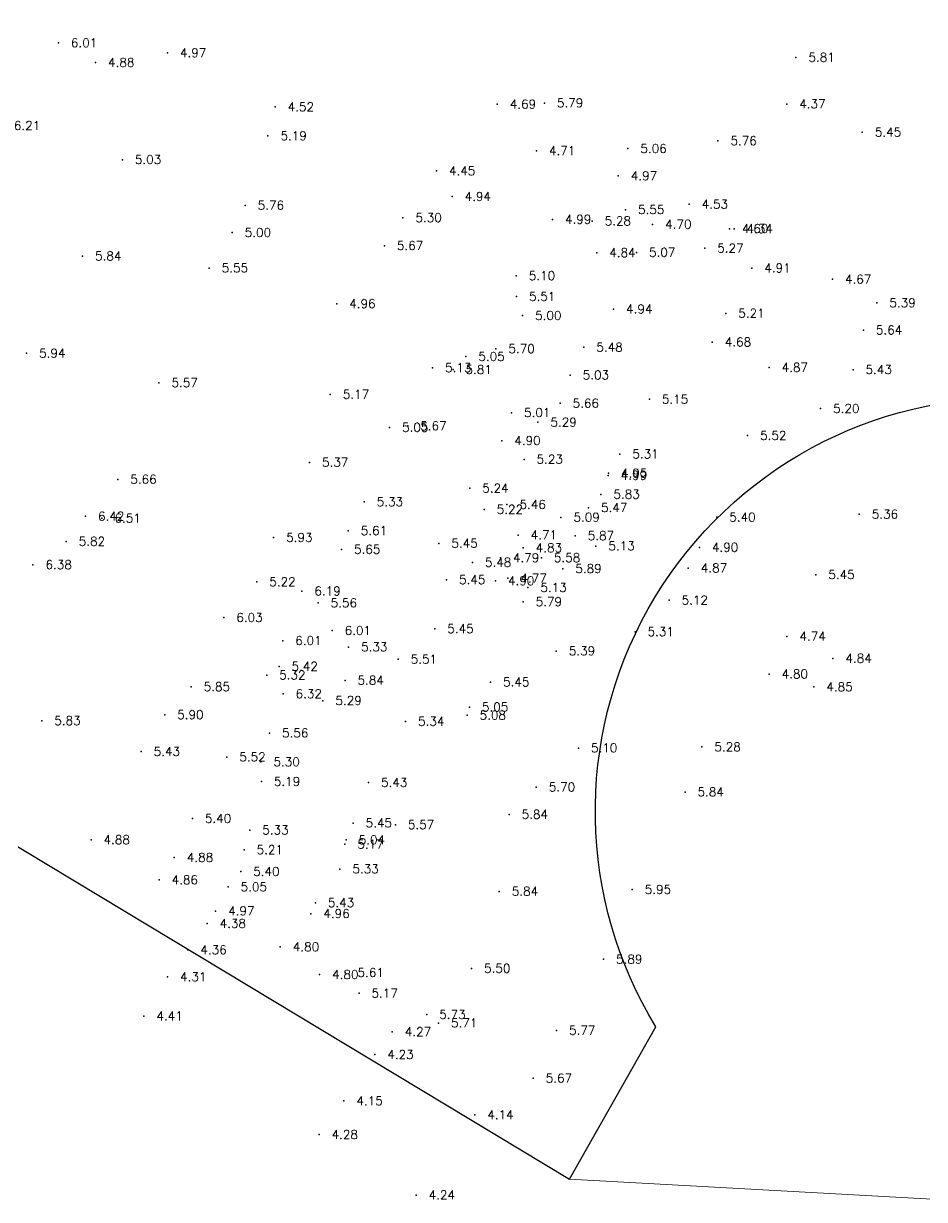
# Model space of a CAD drawing. Header units: millimetres. Extents: x 202260060 to 202696734, y 2689137542 to 2689595480.
# Drawn here: x 202401848 to 202478839, y 2689137542 to 2689237993 of the extents above; entities that cross this region are included whole.
import ezdxf

# ---------------------------------------------------------------- set-up
doc = ezdxf.new("R2010")
doc.units = ezdxf.units.MM
doc.header["$MEASUREMENT"] = 0
doc.layers.add('10', color=7, linetype='Continuous')
doc.layers.add('10-ELEV', color=1, linetype='Continuous')
doc.layers.add('exclusion', color=6, linetype='Continuous', lineweight=20)
doc.layers.add('海廣公司承租地線', color=112, linetype='Continuous', true_color=0x23e156)
doc.layers.get('0').off()
doc.styles.add('S6', font='SIMPLEX', dxfattribs={"height": 0.083333})

# ---------------------------------------------------------------- blocks, each defined once
blk = doc.blocks.new('10')
blk.add_point((0, 0))
at = {"layer": '10-ELEV', "style": 'S6'}
blk.add_attdef('ELEV', (2.14, -0.73), '', height=1.5, dxfattribs=at)

msp = doc.modelspace()

# ---------------------------------------------------------------- linework, layer by layer
at = {"layer": 'exclusion'}
msp.add_line((202448494, 2689139291), (202480003, 2689137542), dxfattribs=at)
at = {"layer": '海廣公司承租地線', "flags": 128}
msp.add_lwpolyline([(202486035, 2689206024, -0.4170853), (202521358, 2689170353), (202524570, 2689168529), (202682456, 2689446356), (202682456, 2689446356), (202539467, 2689526368, -0.6083701), (202480712, 2689504362), (202342372, 2689274198, -0.2693183), (202324094, 2689243787), (202311038, 2689222066), (202448494, 2689139291), (202455884, 2689152294, -0.5855261)], format="xyb", close=True, dxfattribs=at)

# ---------------------------------------------------------------- block references
at = {"layer": '10'}
ref = msp.add_blockref('10', (202404828, 2689236340, 6011), dxfattribs=dict(at, xscale=500, yscale=500, zscale=500))
ref.add_attrib('ELEV', '6.01', (202405900, 2689235977, 6011), dxfattribs={"layer": '10-ELEV', "height": 750, "style": 'S6'})
ref = msp.add_blockref('10', (202414144, 2689235486, 4974), dxfattribs=dict(at, xscale=500, yscale=500, zscale=500))
ref.add_attrib('ELEV', '4.97', (202415216, 2689235123, 4974), dxfattribs={"layer": '10-ELEV', "height": 750, "style": 'S6'})
ref = msp.add_blockref('10', (202467854, 2689235093, 5813), dxfattribs=dict(at, xscale=500, yscale=500, zscale=500))
ref.add_attrib('ELEV', '5.81', (202468926, 2689234730, 5813), dxfattribs={"layer": '10-ELEV', "height": 750, "style": 'S6'})
ref = msp.add_blockref('10', (202408005, 2689234660, 4878), dxfattribs=dict(at, xscale=500, yscale=500, zscale=500))
ref.add_attrib('ELEV', '4.88', (202409077, 2689234297, 4878), dxfattribs={"layer": '10-ELEV', "height": 750, "style": 'S6'})
ref = msp.add_blockref('10', (202442332, 2689231101, 4690), dxfattribs=dict(at, xscale=500, yscale=500, zscale=500))
ref.add_attrib('ELEV', '4.69', (202443404, 2689230738, 4690), dxfattribs={"layer": '10-ELEV', "height": 750, "style": 'S6'})
ref = msp.add_blockref('10', (202446360, 2689231199, 5793), dxfattribs=dict(at, xscale=500, yscale=500, zscale=500))
ref.add_attrib('ELEV', '5.79', (202447432, 2689230836, 5793), dxfattribs={"layer": '10-ELEV', "height": 750, "style": 'S6'})
ref = msp.add_blockref('10', (202467063, 2689231114, 4367), dxfattribs=dict(at, xscale=500, yscale=500, zscale=500))
ref.add_attrib('ELEV', '4.37', (202468135, 2689230751, 4367), dxfattribs={"layer": '10-ELEV', "height": 750, "style": 'S6'})
ref = msp.add_blockref('10', (202423349, 2689230865, 4517), dxfattribs=dict(at, xscale=500, yscale=500, zscale=500))
ref.add_attrib('ELEV', '4.52', (202424421, 2689230502, 4517), dxfattribs={"layer": '10-ELEV', "height": 750, "style": 'S6'})
ref = msp.add_blockref('10', (202399951, 2689229267, 6214), dxfattribs=dict(at, xscale=500, yscale=500, zscale=500))
ref.add_attrib('ELEV', '6.21', (202401023, 2689228904, 6214), dxfattribs={"layer": '10-ELEV', "height": 750, "style": 'S6'})
ref = msp.add_blockref('10', (202422740, 2689228395, 5191), dxfattribs=dict(at, xscale=500, yscale=500, zscale=500))
ref.add_attrib('ELEV', '5.19', (202423812, 2689228032, 5191), dxfattribs={"layer": '10-ELEV', "height": 750, "style": 'S6'})
ref = msp.add_blockref('10', (202461190, 2689227971, 5760), dxfattribs=dict(at, xscale=500, yscale=500, zscale=500))
ref.add_attrib('ELEV', '5.76', (202462262, 2689227608, 5760), dxfattribs={"layer": '10-ELEV', "height": 750, "style": 'S6'})
ref = msp.add_blockref('10', (202473526, 2689228706, 5451), dxfattribs=dict(at, xscale=500, yscale=500, zscale=500))
ref.add_attrib('ELEV', '5.45', (202474598, 2689228343, 5451), dxfattribs={"layer": '10-ELEV', "height": 750, "style": 'S6'})
ref = msp.add_blockref('10', (202445677, 2689227121, 4712), dxfattribs=dict(at, xscale=500, yscale=500, zscale=500))
ref.add_attrib('ELEV', '4.71', (202446748, 2689226759, 4712), dxfattribs={"layer": '10-ELEV', "height": 750, "style": 'S6'})
ref = msp.add_blockref('10', (202453495, 2689227308, 5056), dxfattribs=dict(at, xscale=500, yscale=500, zscale=500))
ref.add_attrib('ELEV', '5.06', (202454567, 2689226945, 5056), dxfattribs={"layer": '10-ELEV', "height": 750, "style": 'S6'})
ref = msp.add_blockref('10', (202410294, 2689226359, 5033), dxfattribs=dict(at, xscale=500, yscale=500, zscale=500))
ref.add_attrib('ELEV', '5.03', (202411366, 2689225996, 5033), dxfattribs={"layer": '10-ELEV', "height": 750, "style": 'S6'})
ref = msp.add_blockref('10', (202437131, 2689225399, 4450), dxfattribs=dict(at, xscale=500, yscale=500, zscale=500))
ref.add_attrib('ELEV', '4.45', (202438203, 2689225036, 4450), dxfattribs={"layer": '10-ELEV', "height": 750, "style": 'S6'})
ref = msp.add_blockref('10', (202452671, 2689224979, 4971), dxfattribs=dict(at, xscale=500, yscale=500, zscale=500))
ref.add_attrib('ELEV', '4.97', (202453743, 2689224616, 4971), dxfattribs={"layer": '10-ELEV', "height": 750, "style": 'S6'})
ref = msp.add_blockref('10', (202438468, 2689223204, 4942), dxfattribs=dict(at, xscale=500, yscale=500, zscale=500))
ref.add_attrib('ELEV', '4.94', (202439540, 2689222841, 4942), dxfattribs={"layer": '10-ELEV', "height": 750, "style": 'S6'})
ref = msp.add_blockref('10', (202420791, 2689222456, 5761), dxfattribs=dict(at, xscale=500, yscale=500, zscale=500))
ref.add_attrib('ELEV', '5.76', (202421863, 2689222093, 5761), dxfattribs={"layer": '10-ELEV', "height": 750, "style": 'S6'})
ref = msp.add_blockref('10', (202453289, 2689222087, 5554), dxfattribs=dict(at, xscale=500, yscale=500, zscale=500))
ref.add_attrib('ELEV', '5.55', (202454361, 2689221724, 5554), dxfattribs={"layer": '10-ELEV', "height": 750, "style": 'S6'})
ref = msp.add_blockref('10', (202458729, 2689222552, 4532), dxfattribs=dict(at, xscale=500, yscale=500, zscale=500))
ref.add_attrib('ELEV', '4.53', (202459801, 2689222189, 4532), dxfattribs={"layer": '10-ELEV', "height": 750, "style": 'S6'})
ref = msp.add_blockref('10', (202434271, 2689221400, 5299), dxfattribs=dict(at, xscale=500, yscale=500, zscale=500))
ref.add_attrib('ELEV', '5.30', (202435343, 2689221037, 5299), dxfattribs={"layer": '10-ELEV', "height": 750, "style": 'S6'})
ref = msp.add_blockref('10', (202447049, 2689221258, 4987), dxfattribs=dict(at, xscale=500, yscale=500, zscale=500))
ref.add_attrib('ELEV', '4.99', (202448121, 2689220895, 4987), dxfattribs={"layer": '10-ELEV', "height": 750, "style": 'S6'})
ref = msp.add_blockref('10', (202450438, 2689221116, 5283), dxfattribs=dict(at, xscale=500, yscale=500, zscale=500))
ref.add_attrib('ELEV', '5.28', (202451510, 2689220753, 5283), dxfattribs={"layer": '10-ELEV', "height": 750, "style": 'S6'})
ref = msp.add_blockref('10', (202419684, 2689220134, 4996), dxfattribs=dict(at, xscale=500, yscale=500, zscale=500))
ref.add_attrib('ELEV', '5.00', (202420756, 2689219771, 4996), dxfattribs={"layer": '10-ELEV', "height": 750, "style": 'S6'})
ref = msp.add_blockref('10', (202455610, 2689220832, 4704), dxfattribs=dict(at, xscale=500, yscale=500, zscale=500))
ref.add_attrib('ELEV', '4.70', (202456682, 2689220469, 4704), dxfattribs={"layer": '10-ELEV', "height": 750, "style": 'S6'})
ref = msp.add_blockref('10', (202462180, 2689220467, 4599), dxfattribs=dict(at, xscale=500, yscale=500, zscale=500))
ref.add_attrib('ELEV', '4.60', (202463252, 2689220104, 4599), dxfattribs={"layer": '10-ELEV', "height": 750, "style": 'S6'})
ref = msp.add_blockref('10', (202462562, 2689220457, 4338), dxfattribs=dict(at, xscale=500, yscale=500, zscale=500))
ref.add_attrib('ELEV', '4.34', (202463634, 2689220094, 4338), dxfattribs={"layer": '10-ELEV', "height": 750, "style": 'S6'})
ref = msp.add_blockref('10', (202432684, 2689219015, 5671), dxfattribs=dict(at, xscale=500, yscale=500, zscale=500))
ref.add_attrib('ELEV', '5.67', (202433756, 2689218652, 5671), dxfattribs={"layer": '10-ELEV', "height": 750, "style": 'S6'})
ref = msp.add_blockref('10', (202406891, 2689218121, 5841), dxfattribs=dict(at, xscale=500, yscale=500, zscale=500))
ref.add_attrib('ELEV', '5.84', (202407963, 2689217758, 5841), dxfattribs={"layer": '10-ELEV', "height": 750, "style": 'S6'})
ref = msp.add_blockref('10', (202450833, 2689218411, 4838), dxfattribs=dict(at, xscale=500, yscale=500, zscale=500))
ref.add_attrib('ELEV', '4.84', (202451905, 2689218048, 4838), dxfattribs={"layer": '10-ELEV', "height": 750, "style": 'S6'})
ref = msp.add_blockref('10', (202454226, 2689218437, 5072), dxfattribs=dict(at, xscale=500, yscale=500, zscale=500))
ref.add_attrib('ELEV', '5.07', (202455298, 2689218074, 5072), dxfattribs={"layer": '10-ELEV', "height": 750, "style": 'S6'})
ref = msp.add_blockref('10', (202460056, 2689218801, 5271), dxfattribs=dict(at, xscale=500, yscale=500, zscale=500))
ref.add_attrib('ELEV', '5.27', (202461128, 2689218438, 5271), dxfattribs={"layer": '10-ELEV', "height": 750, "style": 'S6'})
ref = msp.add_blockref('10', (202417719, 2689217107, 5546), dxfattribs=dict(at, xscale=500, yscale=500, zscale=500))
ref.add_attrib('ELEV', '5.55', (202418791, 2689216744, 5546), dxfattribs={"layer": '10-ELEV', "height": 750, "style": 'S6'})
ref = msp.add_blockref('10', (202464079, 2689217102, 4910), dxfattribs=dict(at, xscale=500, yscale=500, zscale=500))
ref.add_attrib('ELEV', '4.91', (202465151, 2689216739, 4910), dxfattribs={"layer": '10-ELEV', "height": 750, "style": 'S6'})
ref = msp.add_blockref('10', (202443956, 2689216443, 5095), dxfattribs=dict(at, xscale=500, yscale=500, zscale=500))
ref.add_attrib('ELEV', '5.10', (202445028, 2689216080, 5095), dxfattribs={"layer": '10-ELEV', "height": 750, "style": 'S6'})
ref = msp.add_blockref('10', (202470974, 2689216146, 4668), dxfattribs=dict(at, xscale=500, yscale=500, zscale=500))
ref.add_attrib('ELEV', '4.67', (202472046, 2689215783, 4668), dxfattribs={"layer": '10-ELEV', "height": 750, "style": 'S6'})
ref = msp.add_blockref('10', (202428609, 2689214051, 4956), dxfattribs=dict(at, xscale=500, yscale=500, zscale=500))
ref.add_attrib('ELEV', '4.96', (202429681, 2689213688, 4956), dxfattribs={"layer": '10-ELEV', "height": 750, "style": 'S6'})
ref = msp.add_blockref('10', (202443972, 2689214668, 5505), dxfattribs=dict(at, xscale=500, yscale=500, zscale=500))
ref.add_attrib('ELEV', '5.51', (202445044, 2689214305, 5505), dxfattribs={"layer": '10-ELEV', "height": 750, "style": 'S6'})
ref = msp.add_blockref('10', (202474770, 2689214125, 5391), dxfattribs=dict(at, xscale=500, yscale=500, zscale=500))
ref.add_attrib('ELEV', '5.39', (202475842, 2689213762, 5391), dxfattribs={"layer": '10-ELEV', "height": 750, "style": 'S6'})
ref = msp.add_blockref('10', (202444497, 2689213039, 4995), dxfattribs=dict(at, xscale=500, yscale=500, zscale=500))
ref.add_attrib('ELEV', '5.00', (202445569, 2689212676, 4995), dxfattribs={"layer": '10-ELEV', "height": 750, "style": 'S6'})
ref = msp.add_blockref('10', (202452269, 2689213597, 4936), dxfattribs=dict(at, xscale=500, yscale=500, zscale=500))
ref.add_attrib('ELEV', '4.94', (202453341, 2689213234, 4936), dxfattribs={"layer": '10-ELEV', "height": 750, "style": 'S6'})
ref = msp.add_blockref('10', (202461854, 2689213232, 5210), dxfattribs=dict(at, xscale=500, yscale=500, zscale=500))
ref.add_attrib('ELEV', '5.21', (202462926, 2689212869, 5210), dxfattribs={"layer": '10-ELEV', "height": 750, "style": 'S6'})
ref = msp.add_blockref('10', (202473617, 2689211800, 5642), dxfattribs=dict(at, xscale=500, yscale=500, zscale=500))
ref.add_attrib('ELEV', '5.64', (202474689, 2689211437, 5642), dxfattribs={"layer": '10-ELEV', "height": 750, "style": 'S6'})
ref = msp.add_blockref('10', (202402111, 2689209824, 5935), dxfattribs=dict(at, xscale=500, yscale=500, zscale=500))
ref.add_attrib('ELEV', '5.94', (202403183, 2689209461, 5935), dxfattribs={"layer": '10-ELEV', "height": 750, "style": 'S6'})
ref = msp.add_blockref('10', (202442214, 2689210209, 5697), dxfattribs=dict(at, xscale=500, yscale=500, zscale=500))
ref.add_attrib('ELEV', '5.70', (202443286, 2689209846, 5697), dxfattribs={"layer": '10-ELEV', "height": 750, "style": 'S6'})
ref = msp.add_blockref('10', (202449727, 2689210339, 5481), dxfattribs=dict(at, xscale=500, yscale=500, zscale=500))
ref.add_attrib('ELEV', '5.48', (202450799, 2689209976, 5481), dxfattribs={"layer": '10-ELEV', "height": 750, "style": 'S6'})
ref = msp.add_blockref('10', (202460705, 2689210778, 4678), dxfattribs=dict(at, xscale=500, yscale=500, zscale=500))
ref.add_attrib('ELEV', '4.68', (202461777, 2689210415, 4678), dxfattribs={"layer": '10-ELEV', "height": 750, "style": 'S6'})
ref = msp.add_blockref('10', (202439643, 2689209547, 5050), dxfattribs=dict(at, xscale=500, yscale=500, zscale=500))
ref.add_attrib('ELEV', '5.05', (202440715, 2689209184, 5050), dxfattribs={"layer": '10-ELEV', "height": 750, "style": 'S6'})
ref = msp.add_blockref('10', (202436801, 2689208585, 5126), dxfattribs=dict(at, xscale=500, yscale=500, zscale=500))
ref.add_attrib('ELEV', '5.13', (202437873, 2689208222, 5126), dxfattribs={"layer": '10-ELEV', "height": 750, "style": 'S6'})
ref = msp.add_blockref('10', (202438549, 2689208429, 5808), dxfattribs=dict(at, xscale=500, yscale=500, zscale=500))
ref.add_attrib('ELEV', '5.81', (202439621, 2689208066, 5808), dxfattribs={"layer": '10-ELEV', "height": 750, "style": 'S6'})
ref = msp.add_blockref('10', (202448561, 2689207956, 5032), dxfattribs=dict(at, xscale=500, yscale=500, zscale=500))
ref.add_attrib('ELEV', '5.03', (202449633, 2689207593, 5032), dxfattribs={"layer": '10-ELEV', "height": 750, "style": 'S6'})
ref = msp.add_blockref('10', (202465562, 2689208610, 4874), dxfattribs=dict(at, xscale=500, yscale=500, zscale=500))
ref.add_attrib('ELEV', '4.87', (202466634, 2689208247, 4874), dxfattribs={"layer": '10-ELEV', "height": 750, "style": 'S6'})
ref = msp.add_blockref('10', (202472733, 2689208420, 5428), dxfattribs=dict(at, xscale=500, yscale=500, zscale=500))
ref.add_attrib('ELEV', '5.43', (202473805, 2689208057, 5428), dxfattribs={"layer": '10-ELEV', "height": 750, "style": 'S6'})
ref = msp.add_blockref('10', (202413424, 2689207301, 5573), dxfattribs=dict(at, xscale=500, yscale=500, zscale=500))
ref.add_attrib('ELEV', '5.57', (202414496, 2689206938, 5573), dxfattribs={"layer": '10-ELEV', "height": 750, "style": 'S6'})
ref = msp.add_blockref('10', (202428063, 2689206310, 5169), dxfattribs=dict(at, xscale=500, yscale=500, zscale=500))
ref.add_attrib('ELEV', '5.17', (202429135, 2689205947, 5169), dxfattribs={"layer": '10-ELEV', "height": 750, "style": 'S6'})
ref = msp.add_blockref('10', (202455327, 2689205895, 5145), dxfattribs=dict(at, xscale=500, yscale=500, zscale=500))
ref.add_attrib('ELEV', '5.15', (202456399, 2689205532, 5145), dxfattribs={"layer": '10-ELEV', "height": 750, "style": 'S6'})
ref = msp.add_blockref('10', (202447698, 2689205554, 5661), dxfattribs=dict(at, xscale=500, yscale=500, zscale=500))
ref.add_attrib('ELEV', '5.66', (202448770, 2689205191, 5661), dxfattribs={"layer": '10-ELEV', "height": 750, "style": 'S6'})
ref = msp.add_blockref('10', (202469960, 2689205096, 5199), dxfattribs=dict(at, xscale=500, yscale=500, zscale=500))
ref.add_attrib('ELEV', '5.20', (202471032, 2689204733, 5199), dxfattribs={"layer": '10-ELEV', "height": 750, "style": 'S6'})
ref = msp.add_blockref('10', (202443548, 2689204749, 5011), dxfattribs=dict(at, xscale=500, yscale=500, zscale=500))
ref.add_attrib('ELEV', '5.01', (202444620, 2689204386, 5011), dxfattribs={"layer": '10-ELEV', "height": 750, "style": 'S6'})
ref = msp.add_blockref('10', (202445805, 2689203931, 5293), dxfattribs=dict(at, xscale=500, yscale=500, zscale=500))
ref.add_attrib('ELEV', '5.29', (202446877, 2689203568, 5293), dxfattribs={"layer": '10-ELEV', "height": 750, "style": 'S6'})
ref = msp.add_blockref('10', (202433125, 2689203487, 5046), dxfattribs=dict(at, xscale=500, yscale=500, zscale=500))
ref.add_attrib('ELEV', '5.05', (202434197, 2689203124, 5046), dxfattribs={"layer": '10-ELEV', "height": 750, "style": 'S6'})
ref = msp.add_blockref('10', (202434677, 2689203620, 5667), dxfattribs=dict(at, xscale=500, yscale=500, zscale=500))
ref.add_attrib('ELEV', '5.67', (202435749, 2689203257, 5667), dxfattribs={"layer": '10-ELEV', "height": 750, "style": 'S6'})
ref = msp.add_blockref('10', (202463724, 2689202799, 5523), dxfattribs=dict(at, xscale=500, yscale=500, zscale=500))
ref.add_attrib('ELEV', '5.52', (202464796, 2689202436, 5523), dxfattribs={"layer": '10-ELEV', "height": 750, "style": 'S6'})
ref = msp.add_blockref('10', (202442718, 2689202357, 4900), dxfattribs=dict(at, xscale=500, yscale=500, zscale=500))
ref.add_attrib('ELEV', '4.90', (202443790, 2689201994, 4900), dxfattribs={"layer": '10-ELEV', "height": 750, "style": 'S6'})
ref = msp.add_blockref('10', (202444618, 2689200765, 5227), dxfattribs=dict(at, xscale=500, yscale=500, zscale=500))
ref.add_attrib('ELEV', '5.23', (202445690, 2689200402, 5227), dxfattribs={"layer": '10-ELEV', "height": 750, "style": 'S6'})
ref = msp.add_blockref('10', (202452804, 2689201212, 5313), dxfattribs=dict(at, xscale=500, yscale=500, zscale=500))
ref.add_attrib('ELEV', '5.31', (202453876, 2689200849, 5313), dxfattribs={"layer": '10-ELEV', "height": 750, "style": 'S6'})
ref = msp.add_blockref('10', (202426288, 2689200503, 5370), dxfattribs=dict(at, xscale=500, yscale=500, zscale=500))
ref.add_attrib('ELEV', '5.37', (202427360, 2689200140, 5370), dxfattribs={"layer": '10-ELEV', "height": 750, "style": 'S6'})
ref = msp.add_blockref('10', (202409904, 2689199051, 5659), dxfattribs=dict(at, xscale=500, yscale=500, zscale=500))
ref.add_attrib('ELEV', '5.66', (202410976, 2689198688, 5659), dxfattribs={"layer": '10-ELEV', "height": 750, "style": 'S6'})
ref = msp.add_blockref('10', (202451809, 2689199391, 4988), dxfattribs=dict(at, xscale=500, yscale=500, zscale=500))
ref.add_attrib('ELEV', '4.99', (202452881, 2689199028, 4988), dxfattribs={"layer": '10-ELEV', "height": 750, "style": 'S6'})
ref = msp.add_blockref('10', (202451841, 2689199573, 4954), dxfattribs=dict(at, xscale=500, yscale=500, zscale=500))
ref.add_attrib('ELEV', '4.95', (202452913, 2689199210, 4954), dxfattribs={"layer": '10-ELEV', "height": 750, "style": 'S6'})
ref = msp.add_blockref('10', (202439978, 2689198299, 5241), dxfattribs=dict(at, xscale=500, yscale=500, zscale=500))
ref.add_attrib('ELEV', '5.24', (202441050, 2689197936, 5241), dxfattribs={"layer": '10-ELEV', "height": 750, "style": 'S6'})
ref = msp.add_blockref('10', (202451190, 2689197769, 5832), dxfattribs=dict(at, xscale=500, yscale=500, zscale=500))
ref.add_attrib('ELEV', '5.83', (202452262, 2689197406, 5832), dxfattribs={"layer": '10-ELEV', "height": 750, "style": 'S6'})
ref = msp.add_blockref('10', (202430957, 2689197129, 5334), dxfattribs=dict(at, xscale=500, yscale=500, zscale=500))
ref.add_attrib('ELEV', '5.33', (202432029, 2689196766, 5334), dxfattribs={"layer": '10-ELEV', "height": 750, "style": 'S6'})
ref = msp.add_blockref('10', (202443163, 2689196903, 5463), dxfattribs=dict(at, xscale=500, yscale=500, zscale=500))
ref.add_attrib('ELEV', '5.46', (202444235, 2689196540, 5463), dxfattribs={"layer": '10-ELEV', "height": 750, "style": 'S6'})
ref = msp.add_blockref('10', (202407140, 2689195902, 6419), dxfattribs=dict(at, xscale=500, yscale=500, zscale=500))
ref.add_attrib('ELEV', '6.42', (202408212, 2689195539, 6419), dxfattribs={"layer": '10-ELEV', "height": 750, "style": 'S6'})
ref = msp.add_blockref('10', (202441212, 2689196479, 5215), dxfattribs=dict(at, xscale=500, yscale=500, zscale=500))
ref.add_attrib('ELEV', '5.22', (202442284, 2689196116, 5215), dxfattribs={"layer": '10-ELEV', "height": 750, "style": 'S6'})
ref = msp.add_blockref('10', (202447776, 2689195810, 5088), dxfattribs=dict(at, xscale=500, yscale=500, zscale=500))
ref.add_attrib('ELEV', '5.09', (202448848, 2689195447, 5088), dxfattribs={"layer": '10-ELEV', "height": 750, "style": 'S6'})
ref = msp.add_blockref('10', (202450132, 2689196634, 5465), dxfattribs=dict(at, xscale=500, yscale=500, zscale=500))
ref.add_attrib('ELEV', '5.47', (202451204, 2689196271, 5465), dxfattribs={"layer": '10-ELEV', "height": 750, "style": 'S6'})
ref = msp.add_blockref('10', (202461085, 2689195822, 5400), dxfattribs=dict(at, xscale=500, yscale=500, zscale=500))
ref.add_attrib('ELEV', '5.40', (202462157, 2689195459, 5400), dxfattribs={"layer": '10-ELEV', "height": 750, "style": 'S6'})
ref = msp.add_blockref('10', (202473263, 2689196074, 5360), dxfattribs=dict(at, xscale=500, yscale=500, zscale=500))
ref.add_attrib('ELEV', '5.36', (202474335, 2689195711, 5360), dxfattribs={"layer": '10-ELEV', "height": 750, "style": 'S6'})
ref = msp.add_blockref('10', (202408553, 2689195733, 6509), dxfattribs=dict(at, xscale=500, yscale=500, zscale=500))
ref.add_attrib('ELEV', '6.51', (202409625, 2689195370, 6509), dxfattribs={"layer": '10-ELEV', "height": 750, "style": 'S6'})
ref = msp.add_blockref('10', (202405498, 2689193749, 5818), dxfattribs=dict(at, xscale=500, yscale=500, zscale=500))
ref.add_attrib('ELEV', '5.82', (202406570, 2689193386, 5818), dxfattribs={"layer": '10-ELEV', "height": 750, "style": 'S6'})
ref = msp.add_blockref('10', (202423221, 2689194083, 5929), dxfattribs=dict(at, xscale=500, yscale=500, zscale=500))
ref.add_attrib('ELEV', '5.93', (202424293, 2689193720, 5929), dxfattribs={"layer": '10-ELEV', "height": 750, "style": 'S6'})
ref = msp.add_blockref('10', (202429600, 2689194665, 5610), dxfattribs=dict(at, xscale=500, yscale=500, zscale=500))
ref.add_attrib('ELEV', '5.61', (202430672, 2689194302, 5610), dxfattribs={"layer": '10-ELEV', "height": 750, "style": 'S6'})
ref = msp.add_blockref('10', (202444115, 2689194301, 4713), dxfattribs=dict(at, xscale=500, yscale=500, zscale=500))
ref.add_attrib('ELEV', '4.71', (202445187, 2689193938, 4713), dxfattribs={"layer": '10-ELEV', "height": 750, "style": 'S6'})
ref = msp.add_blockref('10', (202448991, 2689194234, 5873), dxfattribs=dict(at, xscale=500, yscale=500, zscale=500))
ref.add_attrib('ELEV', '5.87', (202450063, 2689193871, 5873), dxfattribs={"layer": '10-ELEV', "height": 750, "style": 'S6'})
ref = msp.add_blockref('10', (202429022, 2689193068, 5651), dxfattribs=dict(at, xscale=500, yscale=500, zscale=500))
ref.add_attrib('ELEV', '5.65', (202430094, 2689192705, 5651), dxfattribs={"layer": '10-ELEV', "height": 750, "style": 'S6'})
ref = msp.add_blockref('10', (202437341, 2689193586, 5445), dxfattribs=dict(at, xscale=500, yscale=500, zscale=500))
ref.add_attrib('ELEV', '5.45', (202438413, 2689193223, 5445), dxfattribs={"layer": '10-ELEV', "height": 750, "style": 'S6'})
ref = msp.add_blockref('10', (202444548, 2689193202, 4830), dxfattribs=dict(at, xscale=500, yscale=500, zscale=500))
ref.add_attrib('ELEV', '4.83', (202445620, 2689192839, 4830), dxfattribs={"layer": '10-ELEV', "height": 750, "style": 'S6'})
ref = msp.add_blockref('10', (202450760, 2689193358, 5134), dxfattribs=dict(at, xscale=500, yscale=500, zscale=500))
ref.add_attrib('ELEV', '5.13', (202451832, 2689192995, 5134), dxfattribs={"layer": '10-ELEV', "height": 750, "style": 'S6'})
ref = msp.add_blockref('10', (202459601, 2689193240, 4895), dxfattribs=dict(at, xscale=500, yscale=500, zscale=500))
ref.add_attrib('ELEV', '4.90', (202460673, 2689192877, 4895), dxfattribs={"layer": '10-ELEV', "height": 750, "style": 'S6'})
ref = msp.add_blockref('10', (202402657, 2689191755, 6375), dxfattribs=dict(at, xscale=500, yscale=500, zscale=500))
ref.add_attrib('ELEV', '6.38', (202403729, 2689191392, 6375), dxfattribs={"layer": '10-ELEV', "height": 750, "style": 'S6'})
ref = msp.add_blockref('10', (202440209, 2689191958, 5481), dxfattribs=dict(at, xscale=500, yscale=500, zscale=500))
ref.add_attrib('ELEV', '5.48', (202441281, 2689191595, 5481), dxfattribs={"layer": '10-ELEV', "height": 750, "style": 'S6'})
ref = msp.add_blockref('10', (202442600, 2689192348, 4790), dxfattribs=dict(at, xscale=500, yscale=500, zscale=500))
ref.add_attrib('ELEV', '4.79', (202443672, 2689191985, 4790), dxfattribs={"layer": '10-ELEV', "height": 750, "style": 'S6'})
ref = msp.add_blockref('10', (202446100, 2689192353, 5575), dxfattribs=dict(at, xscale=500, yscale=500, zscale=500))
ref.add_attrib('ELEV', '5.58', (202447172, 2689191990, 5575), dxfattribs={"layer": '10-ELEV', "height": 750, "style": 'S6'})
ref = msp.add_blockref('10', (202447930, 2689191424, 5894), dxfattribs=dict(at, xscale=500, yscale=500, zscale=500))
ref.add_attrib('ELEV', '5.89', (202449002, 2689191061, 5894), dxfattribs={"layer": '10-ELEV', "height": 750, "style": 'S6'})
ref = msp.add_blockref('10', (202458656, 2689191471, 4866), dxfattribs=dict(at, xscale=500, yscale=500, zscale=500))
ref.add_attrib('ELEV', '4.87', (202459728, 2689191108, 4866), dxfattribs={"layer": '10-ELEV', "height": 750, "style": 'S6'})
ref = msp.add_blockref('10', (202469550, 2689190912, 5448), dxfattribs=dict(at, xscale=500, yscale=500, zscale=500))
ref.add_attrib('ELEV', '5.45', (202470622, 2689190549, 5448), dxfattribs={"layer": '10-ELEV', "height": 750, "style": 'S6'})
ref = msp.add_blockref('10', (202421779, 2689190294, 5215), dxfattribs=dict(at, xscale=500, yscale=500, zscale=500))
ref.add_attrib('ELEV', '5.22', (202422851, 2689189931, 5215), dxfattribs={"layer": '10-ELEV', "height": 750, "style": 'S6'})
ref = msp.add_blockref('10', (202437993, 2689190477, 5448), dxfattribs=dict(at, xscale=500, yscale=500, zscale=500))
ref.add_attrib('ELEV', '5.45', (202439065, 2689190114, 5448), dxfattribs={"layer": '10-ELEV', "height": 750, "style": 'S6'})
ref = msp.add_blockref('10', (202442173, 2689190380, 4902), dxfattribs=dict(at, xscale=500, yscale=500, zscale=500))
ref.add_attrib('ELEV', '4.90', (202443245, 2689190017, 4902), dxfattribs={"layer": '10-ELEV', "height": 750, "style": 'S6'})
ref = msp.add_blockref('10', (202443243, 2689190606, 4765), dxfattribs=dict(at, xscale=500, yscale=500, zscale=500))
ref.add_attrib('ELEV', '4.77', (202444315, 2689190243, 4765), dxfattribs={"layer": '10-ELEV', "height": 750, "style": 'S6'})
ref = msp.add_blockref('10', (202444950, 2689189810, 5130), dxfattribs=dict(at, xscale=500, yscale=500, zscale=500))
ref.add_attrib('ELEV', '5.13', (202446022, 2689189447, 5130), dxfattribs={"layer": '10-ELEV', "height": 750, "style": 'S6'})
ref = msp.add_blockref('10', (202425636, 2689189507, 6188), dxfattribs=dict(at, xscale=500, yscale=500, zscale=500))
ref.add_attrib('ELEV', '6.19', (202426708, 2689189144, 6188), dxfattribs={"layer": '10-ELEV', "height": 750, "style": 'S6'})
ref = msp.add_blockref('10', (202457012, 2689188730, 5117), dxfattribs=dict(at, xscale=500, yscale=500, zscale=500))
ref.add_attrib('ELEV', '5.12', (202458084, 2689188367, 5117), dxfattribs={"layer": '10-ELEV', "height": 750, "style": 'S6'})
ref = msp.add_blockref('10', (202427023, 2689188497, 5563), dxfattribs=dict(at, xscale=500, yscale=500, zscale=500))
ref.add_attrib('ELEV', '5.56', (202428095, 2689188134, 5563), dxfattribs={"layer": '10-ELEV', "height": 750, "style": 'S6'})
ref = msp.add_blockref('10', (202444542, 2689188596, 5788), dxfattribs=dict(at, xscale=500, yscale=500, zscale=500))
ref.add_attrib('ELEV', '5.79', (202445614, 2689188233, 5788), dxfattribs={"layer": '10-ELEV', "height": 750, "style": 'S6'})
ref = msp.add_blockref('10', (202418961, 2689187251, 6033), dxfattribs=dict(at, xscale=500, yscale=500, zscale=500))
ref.add_attrib('ELEV', '6.03', (202420033, 2689186888, 6033), dxfattribs={"layer": '10-ELEV', "height": 750, "style": 'S6'})
ref = msp.add_blockref('10', (202428220, 2689186142, 6010), dxfattribs=dict(at, xscale=500, yscale=500, zscale=500))
ref.add_attrib('ELEV', '6.01', (202429292, 2689185779, 6010), dxfattribs={"layer": '10-ELEV', "height": 750, "style": 'S6'})
ref = msp.add_blockref('10', (202436991, 2689186288, 5450), dxfattribs=dict(at, xscale=500, yscale=500, zscale=500))
ref.add_attrib('ELEV', '5.45', (202438063, 2689185925, 5450), dxfattribs={"layer": '10-ELEV', "height": 750, "style": 'S6'})
ref = msp.add_blockref('10', (202454103, 2689186034, 5311), dxfattribs=dict(at, xscale=500, yscale=500, zscale=500))
ref.add_attrib('ELEV', '5.31', (202455175, 2689185671, 5311), dxfattribs={"layer": '10-ELEV', "height": 750, "style": 'S6'})
ref = msp.add_blockref('10', (202424000, 2689185270, 6007), dxfattribs=dict(at, xscale=500, yscale=500, zscale=500))
ref.add_attrib('ELEV', '6.01', (202425072, 2689184907, 6007), dxfattribs={"layer": '10-ELEV', "height": 750, "style": 'S6'})
ref = msp.add_blockref('10', (202429626, 2689184733, 5326), dxfattribs=dict(at, xscale=500, yscale=500, zscale=500))
ref.add_attrib('ELEV', '5.33', (202430698, 2689184370, 5326), dxfattribs={"layer": '10-ELEV', "height": 750, "style": 'S6'})
ref = msp.add_blockref('10', (202467085, 2689185645, 4736), dxfattribs=dict(at, xscale=500, yscale=500, zscale=500))
ref.add_attrib('ELEV', '4.74', (202468157, 2689185282, 4736), dxfattribs={"layer": '10-ELEV', "height": 750, "style": 'S6'})
ref = msp.add_blockref('10', (202433864, 2689183693, 5512), dxfattribs=dict(at, xscale=500, yscale=500, zscale=500))
ref.add_attrib('ELEV', '5.51', (202434936, 2689183330, 5512), dxfattribs={"layer": '10-ELEV', "height": 750, "style": 'S6'})
ref = msp.add_blockref('10', (202447378, 2689184391, 5394), dxfattribs=dict(at, xscale=500, yscale=500, zscale=500))
ref.add_attrib('ELEV', '5.39', (202448450, 2689184028, 5394), dxfattribs={"layer": '10-ELEV', "height": 750, "style": 'S6'})
ref = msp.add_blockref('10', (202471013, 2689183758, 4839), dxfattribs=dict(at, xscale=500, yscale=500, zscale=500))
ref.add_attrib('ELEV', '4.84', (202472085, 2689183395, 4839), dxfattribs={"layer": '10-ELEV', "height": 750, "style": 'S6'})
ref = msp.add_blockref('10', (202423681, 2689183069, 5415), dxfattribs=dict(at, xscale=500, yscale=500, zscale=500))
ref.add_attrib('ELEV', '5.42', (202424753, 2689182706, 5415), dxfattribs={"layer": '10-ELEV', "height": 750, "style": 'S6'})
ref = msp.add_blockref('10', (202422627, 2689182330, 5316), dxfattribs=dict(at, xscale=500, yscale=500, zscale=500))
ref.add_attrib('ELEV', '5.32', (202423699, 2689181967, 5316), dxfattribs={"layer": '10-ELEV', "height": 750, "style": 'S6'})
ref = msp.add_blockref('10', (202429322, 2689181887, 5835), dxfattribs=dict(at, xscale=500, yscale=500, zscale=500))
ref.add_attrib('ELEV', '5.84', (202430394, 2689181524, 5835), dxfattribs={"layer": '10-ELEV', "height": 750, "style": 'S6'})
ref = msp.add_blockref('10', (202441759, 2689181733, 5452), dxfattribs=dict(at, xscale=500, yscale=500, zscale=500))
ref.add_attrib('ELEV', '5.45', (202442831, 2689181370, 5452), dxfattribs={"layer": '10-ELEV', "height": 750, "style": 'S6'})
ref = msp.add_blockref('10', (202465563, 2689182420, 4802), dxfattribs=dict(at, xscale=500, yscale=500, zscale=500))
ref.add_attrib('ELEV', '4.80', (202466635, 2689182057, 4802), dxfattribs={"layer": '10-ELEV', "height": 750, "style": 'S6'})
ref = msp.add_blockref('10', (202416171, 2689181337, 5849), dxfattribs=dict(at, xscale=500, yscale=500, zscale=500))
ref.add_attrib('ELEV', '5.85', (202417243, 2689180974, 5849), dxfattribs={"layer": '10-ELEV', "height": 750, "style": 'S6'})
ref = msp.add_blockref('10', (202424028, 2689180732, 6323), dxfattribs=dict(at, xscale=500, yscale=500, zscale=500))
ref.add_attrib('ELEV', '6.32', (202425100, 2689180369, 6323), dxfattribs={"layer": '10-ELEV', "height": 750, "style": 'S6'})
ref = msp.add_blockref('10', (202469381, 2689181323, 4849), dxfattribs=dict(at, xscale=500, yscale=500, zscale=500))
ref.add_attrib('ELEV', '4.85', (202470453, 2689180960, 4849), dxfattribs={"layer": '10-ELEV', "height": 750, "style": 'S6'})
ref = msp.add_blockref('10', (202427432, 2689180150, 5294), dxfattribs=dict(at, xscale=500, yscale=500, zscale=500))
ref.add_attrib('ELEV', '5.29', (202428504, 2689179787, 5294), dxfattribs={"layer": '10-ELEV', "height": 750, "style": 'S6'})
ref = msp.add_blockref('10', (202413912, 2689178941, 5901), dxfattribs=dict(at, xscale=500, yscale=500, zscale=500))
ref.add_attrib('ELEV', '5.90', (202414984, 2689178578, 5901), dxfattribs={"layer": '10-ELEV', "height": 750, "style": 'S6'})
ref = msp.add_blockref('10', (202439753, 2689178904, 5082), dxfattribs=dict(at, xscale=500, yscale=500, zscale=500))
ref.add_attrib('ELEV', '5.08', (202440825, 2689178541, 5082), dxfattribs={"layer": '10-ELEV', "height": 750, "style": 'S6'})
ref = msp.add_blockref('10', (202439951, 2689179598, 5053), dxfattribs=dict(at, xscale=500, yscale=500, zscale=500))
ref.add_attrib('ELEV', '5.05', (202441023, 2689179235, 5053), dxfattribs={"layer": '10-ELEV', "height": 750, "style": 'S6'})
ref = msp.add_blockref('10', (202403407, 2689178435, 5826), dxfattribs=dict(at, xscale=500, yscale=500, zscale=500))
ref.add_attrib('ELEV', '5.83', (202404479, 2689178072, 5826), dxfattribs={"layer": '10-ELEV', "height": 750, "style": 'S6'})
ref = msp.add_blockref('10', (202434492, 2689178374, 5339), dxfattribs=dict(at, xscale=500, yscale=500, zscale=500))
ref.add_attrib('ELEV', '5.34', (202435564, 2689178011, 5339), dxfattribs={"layer": '10-ELEV', "height": 750, "style": 'S6'})
ref = msp.add_blockref('10', (202422871, 2689177383, 5555), dxfattribs=dict(at, xscale=500, yscale=500, zscale=500))
ref.add_attrib('ELEV', '5.56', (202423943, 2689177020, 5555), dxfattribs={"layer": '10-ELEV', "height": 750, "style": 'S6'})
ref = msp.add_blockref('10', (202411901, 2689175795, 5429), dxfattribs=dict(at, xscale=500, yscale=500, zscale=500))
ref.add_attrib('ELEV', '5.43', (202412973, 2689175432, 5429), dxfattribs={"layer": '10-ELEV', "height": 750, "style": 'S6'})
ref = msp.add_blockref('10', (202449268, 2689176101, 5102), dxfattribs=dict(at, xscale=500, yscale=500, zscale=500))
ref.add_attrib('ELEV', '5.10', (202450340, 2689175738, 5102), dxfattribs={"layer": '10-ELEV', "height": 750, "style": 'S6'})
ref = msp.add_blockref('10', (202459815, 2689176195, 5281), dxfattribs=dict(at, xscale=500, yscale=500, zscale=500))
ref.add_attrib('ELEV', '5.28', (202460887, 2689175832, 5281), dxfattribs={"layer": '10-ELEV', "height": 750, "style": 'S6'})
ref = msp.add_blockref('10', (202419218, 2689175332, 5520), dxfattribs=dict(at, xscale=500, yscale=500, zscale=500))
ref.add_attrib('ELEV', '5.52', (202420290, 2689174969, 5520), dxfattribs={"layer": '10-ELEV', "height": 750, "style": 'S6'})
ref = msp.add_blockref('10', (202422138, 2689174914, 5295), dxfattribs=dict(at, xscale=500, yscale=500, zscale=500))
ref.add_attrib('ELEV', '5.30', (202423210, 2689174551, 5295), dxfattribs={"layer": '10-ELEV', "height": 750, "style": 'S6'})
ref = msp.add_blockref('10', (202422172, 2689173239, 5188), dxfattribs=dict(at, xscale=500, yscale=500, zscale=500))
ref.add_attrib('ELEV', '5.19', (202423244, 2689172876, 5188), dxfattribs={"layer": '10-ELEV', "height": 750, "style": 'S6'})
ref = msp.add_blockref('10', (202431327, 2689173158, 5430), dxfattribs=dict(at, xscale=500, yscale=500, zscale=500))
ref.add_attrib('ELEV', '5.43', (202432399, 2689172795, 5430), dxfattribs={"layer": '10-ELEV', "height": 750, "style": 'S6'})
ref = msp.add_blockref('10', (202445665, 2689172763, 5702), dxfattribs=dict(at, xscale=500, yscale=500, zscale=500))
ref.add_attrib('ELEV', '5.70', (202446737, 2689172400, 5702), dxfattribs={"layer": '10-ELEV', "height": 750, "style": 'S6'})
ref = msp.add_blockref('10', (202458377, 2689172348, 5835), dxfattribs=dict(at, xscale=500, yscale=500, zscale=500))
ref.add_attrib('ELEV', '5.84', (202459449, 2689171985, 5835), dxfattribs={"layer": '10-ELEV', "height": 750, "style": 'S6'})
ref = msp.add_blockref('10', (202416276, 2689170081, 5402), dxfattribs=dict(at, xscale=500, yscale=500, zscale=500))
ref.add_attrib('ELEV', '5.40', (202417348, 2689169718, 5402), dxfattribs={"layer": '10-ELEV', "height": 750, "style": 'S6'})
ref = msp.add_blockref('10', (202430010, 2689169697, 5447), dxfattribs=dict(at, xscale=500, yscale=500, zscale=500))
ref.add_attrib('ELEV', '5.45', (202431082, 2689169334, 5447), dxfattribs={"layer": '10-ELEV', "height": 750, "style": 'S6'})
ref = msp.add_blockref('10', (202443345, 2689170429, 5836), dxfattribs=dict(at, xscale=500, yscale=500, zscale=500))
ref.add_attrib('ELEV', '5.84', (202444417, 2689170066, 5836), dxfattribs={"layer": '10-ELEV', "height": 750, "style": 'S6'})
ref = msp.add_blockref('10', (202421179, 2689169093, 5328), dxfattribs=dict(at, xscale=500, yscale=500, zscale=500))
ref.add_attrib('ELEV', '5.33', (202422251, 2689168730, 5328), dxfattribs={"layer": '10-ELEV', "height": 750, "style": 'S6'})
ref = msp.add_blockref('10', (202433622, 2689169549, 5570), dxfattribs=dict(at, xscale=500, yscale=500, zscale=500))
ref.add_attrib('ELEV', '5.57', (202434694, 2689169186, 5570), dxfattribs={"layer": '10-ELEV', "height": 750, "style": 'S6'})
ref = msp.add_blockref('10', (202407616, 2689168268, 4875), dxfattribs=dict(at, xscale=500, yscale=500, zscale=500))
ref.add_attrib('ELEV', '4.88', (202408688, 2689167905, 4875), dxfattribs={"layer": '10-ELEV', "height": 750, "style": 'S6'})
ref = msp.add_blockref('10', (202429301, 2689167886, 5165), dxfattribs=dict(at, xscale=500, yscale=500, zscale=500))
ref.add_attrib('ELEV', '5.17', (202430373, 2689167523, 5165), dxfattribs={"layer": '10-ELEV', "height": 750, "style": 'S6'})
ref = msp.add_blockref('10', (202429415, 2689168251, 5035), dxfattribs=dict(at, xscale=500, yscale=500, zscale=500))
ref.add_attrib('ELEV', '5.04', (202430487, 2689167888, 5035), dxfattribs={"layer": '10-ELEV', "height": 750, "style": 'S6'})
ref = msp.add_blockref('10', (202414735, 2689166748, 4882), dxfattribs=dict(at, xscale=500, yscale=500, zscale=500))
ref.add_attrib('ELEV', '4.88', (202415807, 2689166385, 4882), dxfattribs={"layer": '10-ELEV', "height": 750, "style": 'S6'})
ref = msp.add_blockref('10', (202420695, 2689167409, 5208), dxfattribs=dict(at, xscale=500, yscale=500, zscale=500))
ref.add_attrib('ELEV', '5.21', (202421767, 2689167046, 5208), dxfattribs={"layer": '10-ELEV', "height": 750, "style": 'S6'})
ref = msp.add_blockref('10', (202428885, 2689165770, 5331), dxfattribs=dict(at, xscale=500, yscale=500, zscale=500))
ref.add_attrib('ELEV', '5.33', (202429957, 2689165407, 5331), dxfattribs={"layer": '10-ELEV', "height": 750, "style": 'S6'})
ref = msp.add_blockref('10', (202413432, 2689164838, 4860), dxfattribs=dict(at, xscale=500, yscale=500, zscale=500))
ref.add_attrib('ELEV', '4.86', (202414504, 2689164475, 4860), dxfattribs={"layer": '10-ELEV', "height": 750, "style": 'S6'})
ref = msp.add_blockref('10', (202420408, 2689165549, 5401), dxfattribs=dict(at, xscale=500, yscale=500, zscale=500))
ref.add_attrib('ELEV', '5.40', (202421480, 2689165186, 5401), dxfattribs={"layer": '10-ELEV', "height": 750, "style": 'S6'})
ref = msp.add_blockref('10', (202419331, 2689164241, 5053), dxfattribs=dict(at, xscale=500, yscale=500, zscale=500))
ref.add_attrib('ELEV', '5.05', (202420403, 2689163878, 5053), dxfattribs={"layer": '10-ELEV', "height": 750, "style": 'S6'})
ref = msp.add_blockref('10', (202442501, 2689163861, 5839), dxfattribs=dict(at, xscale=500, yscale=500, zscale=500))
ref.add_attrib('ELEV', '5.84', (202443573, 2689163498, 5839), dxfattribs={"layer": '10-ELEV', "height": 750, "style": 'S6'})
ref = msp.add_blockref('10', (202453864, 2689164017, 5953), dxfattribs=dict(at, xscale=500, yscale=500, zscale=500))
ref.add_attrib('ELEV', '5.95', (202454936, 2689163654, 5953), dxfattribs={"layer": '10-ELEV', "height": 750, "style": 'S6'})
ref = msp.add_blockref('10', (202426786, 2689162887, 5430), dxfattribs=dict(at, xscale=500, yscale=500, zscale=500))
ref.add_attrib('ELEV', '5.43', (202427858, 2689162524, 5430), dxfattribs={"layer": '10-ELEV', "height": 750, "style": 'S6'})
ref = msp.add_blockref('10', (202418268, 2689162178, 4965), dxfattribs=dict(at, xscale=500, yscale=500, zscale=500))
ref.add_attrib('ELEV', '4.97', (202419340, 2689161815, 4965), dxfattribs={"layer": '10-ELEV', "height": 750, "style": 'S6'})
ref = msp.add_blockref('10', (202426399, 2689161956, 4955), dxfattribs=dict(at, xscale=500, yscale=500, zscale=500))
ref.add_attrib('ELEV', '4.96', (202427471, 2689161593, 4955), dxfattribs={"layer": '10-ELEV', "height": 750, "style": 'S6'})
ref = msp.add_blockref('10', (202417533, 2689161111, 4384), dxfattribs=dict(at, xscale=500, yscale=500, zscale=500))
ref.add_attrib('ELEV', '4.38', (202418605, 2689160748, 4384), dxfattribs={"layer": '10-ELEV', "height": 750, "style": 'S6'})
ref = msp.add_blockref('10', (202415894, 2689158858, 4358), dxfattribs=dict(at, xscale=500, yscale=500, zscale=500))
ref.add_attrib('ELEV', '4.36', (202416966, 2689158495, 4358), dxfattribs={"layer": '10-ELEV', "height": 750, "style": 'S6'})
ref = msp.add_blockref('10', (202423791, 2689159110, 4795), dxfattribs=dict(at, xscale=500, yscale=500, zscale=500))
ref.add_attrib('ELEV', '4.80', (202424863, 2689158747, 4795), dxfattribs={"layer": '10-ELEV', "height": 750, "style": 'S6'})
ref = msp.add_blockref('10', (202451412, 2689158059, 5886), dxfattribs=dict(at, xscale=500, yscale=500, zscale=500))
ref.add_attrib('ELEV', '5.89', (202452484, 2689157696, 5886), dxfattribs={"layer": '10-ELEV', "height": 750, "style": 'S6'})
ref = msp.add_blockref('10', (202427151, 2689156751, 4801), dxfattribs=dict(at, xscale=500, yscale=500, zscale=500))
ref.add_attrib('ELEV', '4.80', (202428223, 2689156388, 4801), dxfattribs={"layer": '10-ELEV', "height": 750, "style": 'S6'})
ref = msp.add_blockref('10', (202429322, 2689156921, 5606), dxfattribs=dict(at, xscale=500, yscale=500, zscale=500))
ref.add_attrib('ELEV', '5.61', (202430394, 2689156558, 5606), dxfattribs={"layer": '10-ELEV', "height": 750, "style": 'S6'})
ref = msp.add_blockref('10', (202440133, 2689157273, 5497), dxfattribs=dict(at, xscale=500, yscale=500, zscale=500))
ref.add_attrib('ELEV', '5.50', (202441205, 2689156910, 5497), dxfattribs={"layer": '10-ELEV', "height": 750, "style": 'S6'})
ref = msp.add_blockref('10', (202414156, 2689156555, 4309), dxfattribs=dict(at, xscale=500, yscale=500, zscale=500))
ref.add_attrib('ELEV', '4.31', (202415228, 2689156192, 4309), dxfattribs={"layer": '10-ELEV', "height": 750, "style": 'S6'})
ref = msp.add_blockref('10', (202430519, 2689155157, 5165), dxfattribs=dict(at, xscale=500, yscale=500, zscale=500))
ref.add_attrib('ELEV', '5.17', (202431591, 2689154794, 5165), dxfattribs={"layer": '10-ELEV', "height": 750, "style": 'S6'})
ref = msp.add_blockref('10', (202412138, 2689153207, 4405), dxfattribs=dict(at, xscale=500, yscale=500, zscale=500))
ref.add_attrib('ELEV', '4.41', (202413210, 2689152844, 4405), dxfattribs={"layer": '10-ELEV', "height": 750, "style": 'S6'})
ref = msp.add_blockref('10', (202436303, 2689153340, 5726), dxfattribs=dict(at, xscale=500, yscale=500, zscale=500))
ref.add_attrib('ELEV', '5.73', (202437375, 2689152977, 5726), dxfattribs={"layer": '10-ELEV', "height": 750, "style": 'S6'})
ref = msp.add_blockref('10', (202437310, 2689152617, 5708), dxfattribs=dict(at, xscale=500, yscale=500, zscale=500))
ref.add_attrib('ELEV', '5.71', (202438382, 2689152254, 5708), dxfattribs={"layer": '10-ELEV', "height": 750, "style": 'S6'})
ref = msp.add_blockref('10', (202433362, 2689151864, 4272), dxfattribs=dict(at, xscale=500, yscale=500, zscale=500))
ref.add_attrib('ELEV', '4.27', (202434434, 2689151501, 4272), dxfattribs={"layer": '10-ELEV', "height": 750, "style": 'S6'})
ref = msp.add_blockref('10', (202447391, 2689151982, 5766), dxfattribs=dict(at, xscale=500, yscale=500, zscale=500))
ref.add_attrib('ELEV', '5.77', (202448463, 2689151619, 5766), dxfattribs={"layer": '10-ELEV', "height": 750, "style": 'S6'})
ref = msp.add_blockref('10', (202431860, 2689149914, 4225), dxfattribs=dict(at, xscale=500, yscale=500, zscale=500))
ref.add_attrib('ELEV', '4.23', (202432932, 2689149551, 4225), dxfattribs={"layer": '10-ELEV', "height": 750, "style": 'S6'})
ref = msp.add_blockref('10', (202445404, 2689147897, 5669), dxfattribs=dict(at, xscale=500, yscale=500, zscale=500))
ref.add_attrib('ELEV', '5.67', (202446476, 2689147534, 5669), dxfattribs={"layer": '10-ELEV', "height": 750, "style": 'S6'})
ref = msp.add_blockref('10', (202429227, 2689145956, 4147), dxfattribs=dict(at, xscale=500, yscale=500, zscale=500))
ref.add_attrib('ELEV', '4.15', (202430299, 2689145593, 4147), dxfattribs={"layer": '10-ELEV', "height": 750, "style": 'S6'})
ref = msp.add_blockref('10', (202440407, 2689144770, 4143), dxfattribs=dict(at, xscale=500, yscale=500, zscale=500))
ref.add_attrib('ELEV', '4.14', (202441479, 2689144407, 4143), dxfattribs={"layer": '10-ELEV', "height": 750, "style": 'S6'})
ref = msp.add_blockref('10', (202427102, 2689143083, 4279), dxfattribs=dict(at, xscale=500, yscale=500, zscale=500))
ref.add_attrib('ELEV', '4.28', (202428174, 2689142720, 4279), dxfattribs={"layer": '10-ELEV', "height": 750, "style": 'S6'})
ref = msp.add_blockref('10', (202435399, 2689137924, 4238), dxfattribs=dict(at, xscale=500, yscale=500, zscale=500))
ref.add_attrib('ELEV', '4.24', (202436471, 2689137561, 4238), dxfattribs={"layer": '10-ELEV', "height": 750, "style": 'S6'})

doc.saveas('drawing.dxf')
